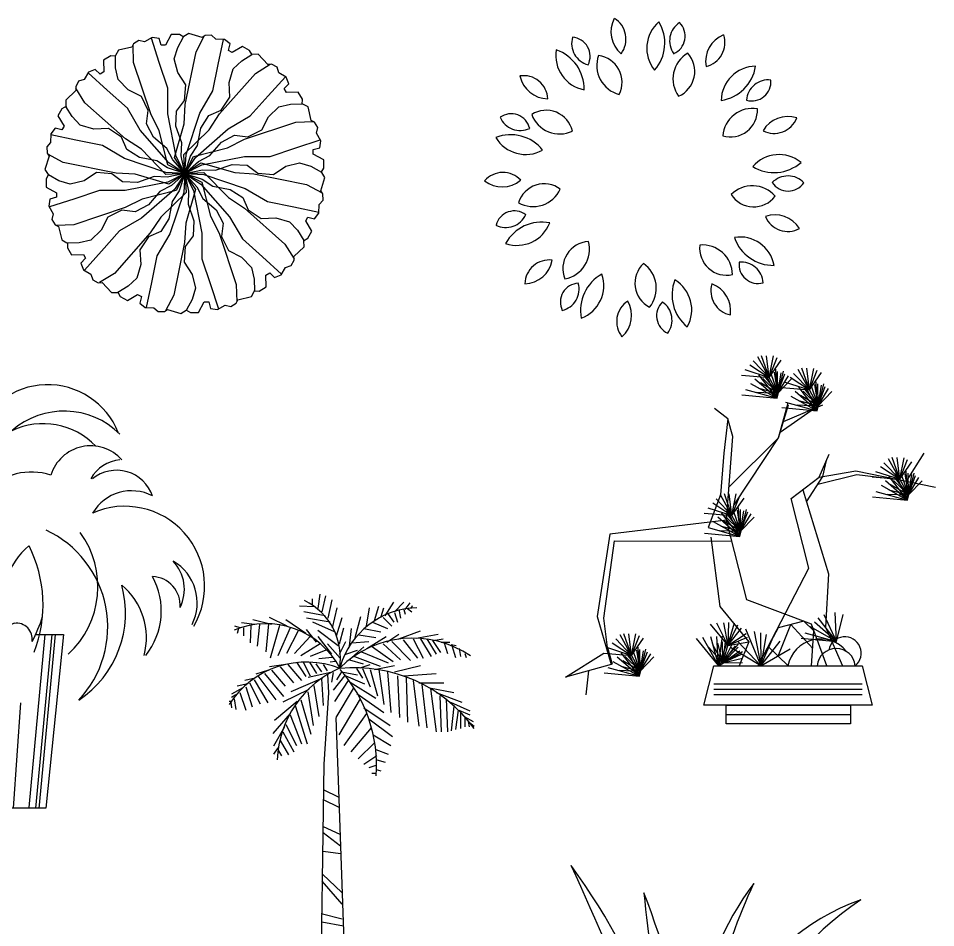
# Model space of a CAD drawing. Extents: x -42728 to 99010, y -18674 to 47645.
# Drawn here: x 44710 to 46756, y 7416 to 9443 of the extents above; entities that cross this region are included whole.
import ezdxf

# ---------------------------------------------------------------- set-up
doc = ezdxf.new("R2010")
doc.units = 0
doc.header["$LTSCALE"] = 100
doc.header["$MEASUREMENT"] = 0
doc.linetypes.add('DASHDOT', pattern=[1, 0.5, -0.25, 0, -0.25])
doc.layers.get('0').update_dxf_attribs({"linetype": 'CONTINUOUS'})
for name, color, linetype in [('A-FURN', 7, 'CONTINUOUS'), ('AXIS', 1, 'DASHDOT'), ('FUR', 3, 'CONTINUOUS'), ('PUB_TEXT', 7, 'CONTINUOUS'), ('WINDOW', 2, 'CONTINUOUS')]:
    doc.layers.add(name, color=color, linetype=linetype)
doc.styles.add('ATTR', font='romans.shx', dxfattribs={"width": 0.8, "height": 0.7})

# ---------------------------------------------------------------- blocks, each defined once
blk = doc.blocks.new('PC')
at = {"layer": 'A-FURN'}
for p, q in [((-86.5, -0.8), (-128.5, 375.2)), ((-79.2, 0), (-122.4, 387.4)), ((69.4, 1.4), (105.2, 387.4)), ((84.9, 0), (120.8, 387.4)), ((92.3, -0.7), (128.4, 387.4)), ((-96.9, -2), (-135.5, 344.1)), ((-56.9, 0), (-92.7, 322.5)), ((34.8, 0), (51.5, 234.5)), ((-45.7, 0), (-55, 146.3))]:
    blk.add_line(p, q, dxfattribs=at)
for points in [[(-124.9, 392.1), (-116.3, 392.1)], [(-107, 0), (-158.8, 387.4), (-157.5, 387.4)], [(-126.2, 387.4), (-116.1, 387.4)], [(84.6, 387.4), (146.2, 387.4), (107, 0), (-107, 0)]]:
    blk.add_lwpolyline(points, dxfattribs=at)
for centre, radius, start, end in [((111, 774.8), 169.6, 21.7836, 161.8442), ((-155.8, 764.3), 123.2, 30.973, 177.7149), ((147.6, 708.9), 176.6, 45.0763, 131.2901), ((100.9, 695), 162.3, 43.7176, 115.4681), ((-225.5, 756), 55, 11.9915, 166.1619), ((206.6, 715.3), 92.7, 41.3922, 162.9158), ((-153.9, 517.3), 252.5, 72.022, 120.6975), ((278.5, 695.5), 81.3, 94.4023, 151.3658), ((-198.6, 254.2), 488.3, 78.5598, 100.3882), ((74.4, 609.9), 139.7, 71.7887, 199.8874), ((264.6, 668.4), 85.1, 19.0807, 129.053), ((-119.1, 639.7), 94.7, 79.446, 151.5691), ((-255.5, 594.2), 116, 59.4698, 210.3935), ((-38, -60.3), 763.9, 89.3409, 102.7205), ((298.2, 606.6), 101.1, 62.3898, 149.4764), ((283.1, 495.2), 178, 329.7493, 113.8865), ((-255.3, 539.9), 100.3, 60.7061, 180.3126), ((57.8, 522.3), 121.5, 106.4019, 160.7575), ((233.6, 514.5), 244.1, 149.3904, 202.5749), ((-113.5, 441.9), 209.1, 117.4878, 210.1987), ((7, 404.1), 238, 316.7729, 64.9724), ((17.7, 494.2), 205.2, 312.6773, 36.0523), ((7.7, 505.7), 119.7, 127.3959, 220.2154), ((190.9, 446.4), 184.6, 131.1854, 187.9645), ((-190.9, 453.8), 291.6, 338.747, 26.798), ((336.5, 457.6), 108, 333.454, 59.6856), ((325, 488.3), 90.9, 333.3922, 43.4752), ((-159.7, 386.3), 142.2, 104.2756, 198.7996), ((-177.3, 481.4), 46.2, 112.2433, 281.6376), ((203.8, 440.1), 160.6, 321.6577, 28.3948), ((342.9, 452.9), 63.6, 355.2049, 88.1083), ((-129.7, 461.6), 46, 110.8147, 213.7115), ((-84.7, 491.2), 62.8, 167.7176, 270.9098), ((52.4, 434.9), 232.3, 303.4506, 15.5944), ((179.6, 380.4), 151.7, 344.758, 50.4537), ((-82.8, 398), 75.4, 133.2334, 231.9933), ((-15.5, 359.9), 114.1, 149.8954, 190.7695), ((5.2, 394.5), 121.5, 169.2995, 240.8514), ((62, 347.5), 69.6, 111.7182, 221.0065), ((41.3, 377), 35.5, 351.8932, 98.1533), ((-188.3, 515.6), 301.2, 331.5248, 342.8463), ((-1.8, 366.5), 65.7, 184.0055, 279.9455), ((738.2, 470.6), 812.8, 187.6786, 192.9474)]:
    blk.add_arc(centre, radius, start, end, dxfattribs=at)
blk = doc.blocks.new('PALM-EL1')
for p, q in [((-7.5, 199.68), (-7.5, 197.946)), ((-5.567, 196.707), (-4.987, 201.167)), ((-4.407, 195.716), (-3.247, 200.672)), ((-2.474, 193.733), (-1.315, 199.433)), ((-6.727, 197.202), (-11.366, 197.45)), ((-1.121, 190.759), (0.232, 196.955)), ((9.317, 191.255), (10.283, 196.955)), ((11.829, 192.99), (13.182, 197.45)), ((13.956, 194.229), (14.729, 196.955)), ((15.116, 194.477), (17.822, 198.689)), ((18.015, 195.716), (20.914, 198.689)), ((19.368, 196.459), (19.948, 193.733)), ((20.914, 196.459), (21.301, 194.972)), ((21.301, 196.459), (22.847, 198.441)), ((22.074, 196.707), (23.427, 195.716)), ((23.234, 196.707), (23.62, 197.698)), ((-15.232, 191.255), (-20.644, 193.981)), ((-3.441, 194.477), (-10.013, 195.716)), ((-1.894, 192.494), (-9.24, 193.733)), ((0.038, 188.281), (1.778, 193.981)), ((5.837, 187.786), (7.577, 194.229)), ((14.536, 193.981), (17.242, 191.255)), ((16.082, 194.972), (17.822, 192.494)), ((18.015, 195.468), (18.981, 192.494)), ((-29.729, 190.759), (-31.469, 191.255)), ((-30.309, 190.512), (-30.695, 189.025)), ((-25.283, 191.751), (-29.342, 192.246)), ((-28.763, 190.759), (-28.763, 188.281)), ((-26.443, 191.503), (-26.636, 186.051)), ((-20.064, 191.751), (-25.863, 193.238)), ((-23.737, 191.751), (-24.51, 185.06)), ((-21.031, 191.998), (-21.804, 183.325)), ((-17.551, 191.503), (-20.451, 181.343)), ((-14.265, 190.759), (-18.131, 182.086)), ((-9.433, 189.025), (-15.618, 193.238)), ((-0.541, 189.52), (-7.307, 192.494)), ((1.005, 185.803), (2.358, 190.759)), ((4.098, 185.06), (4.678, 190.512)), ((8.544, 190.512), (13.763, 189.52)), ((11.25, 192.494), (15.889, 190.512)), ((-11.753, 189.768), (-15.425, 182.83)), ((-8.08, 188.034), (-12.912, 182.83)), ((-6.147, 186.299), (-9.24, 190.264)), ((-5.76, 190.016), (0.618, 185.308)), ((-5.76, 188.034), (-1.508, 182.582)), ((6.997, 188.529), (12.216, 187.786)), ((9.51, 184.317), (15.502, 188.034)), ((15.695, 186.299), (19.368, 188.777)), ((19.368, 187.29), (26.133, 189.768)), ((24.78, 187.538), (31.546, 188.777)), ((-4.987, 185.803), (-10.979, 182.086)), ((-2.668, 185.803), (1.198, 181.343)), ((1.005, 182.582), (2.938, 186.547)), ((4.871, 186.051), (10.09, 186.547)), ((4.871, 181.591), (8.544, 184.812)), ((11.25, 184.812), (17.628, 180.352)), ((14.536, 185.803), (19.948, 180.847)), ((17.242, 186.547), (23.041, 180.599)), ((20.721, 187.042), (25.167, 181.343)), ((23.814, 187.29), (26.907, 181.343)), ((26.133, 187.29), (29.419, 181.838)), ((28.066, 187.29), (30.966, 182.582)), ((29.806, 186.795), (32.319, 183.078)), ((29.999, 186.795), (33.092, 187.29)), ((32.512, 186.299), (35.218, 186.299)), ((33.479, 186.051), (34.445, 182.83)), ((35.605, 185.556), (37.151, 185.308)), ((35.798, 185.308), (36.958, 181.591)), ((-3.247, 183.821), (-8.08, 181.838)), ((2.938, 182.582), (6.61, 183.821)), ((7.77, 183.325), (16.082, 179.856)), ((38.118, 184.317), (38.504, 181.838)), ((39.857, 182.83), (40.244, 181.591)), ((-15.618, 179.36), (-20.644, 178.617)), ((-15.038, 179.36), (-10.786, 174.404)), ((-12.332, 180.104), (-9.433, 175.643)), ((-10.206, 180.104), (-8.08, 175.891)), ((-8.273, 180.104), (-6.147, 176.635)), ((-6.34, 179.608), (-4.6, 177.13)), ((-1.315, 181.591), (-5.374, 181.095)), ((-4.021, 179.36), (-2.861, 177.378)), ((-0.348, 180.352), (-1.894, 180.104)), ((4.098, 180.847), (8.35, 179.608)), ((5.644, 181.838), (13.569, 178.865)), ((7.384, 178.369), (10.476, 179.36)), ((11.829, 177.874), (18.015, 179.113)), ((18.015, 177.13), (26.133, 179.113)), ((-21.031, 177.626), (-24.897, 176.387)), ((-22.191, 176.635), (-16.391, 169.448)), ((-20.064, 177.626), (-15.812, 172.67)), ((-17.358, 178.617), (-13.299, 173.661)), ((-1.701, 176.882), (-8.66, 175.396)), ((-2.668, 176.387), (-2.376, 170.594)), ((-0.928, 176.882), (-1.508, 173.909)), ((1.585, 177.13), (0.038, 174.652)), ((1.585, 177.13), (6.61, 176.139)), ((6.224, 178.121), (8.157, 175.148)), ((8.157, 178.121), (10.476, 172.422)), ((10.476, 177.874), (12.796, 169.696)), ((13.182, 177.874), (14.729, 166.97)), ((15.889, 177.13), (16.855, 164.492)), ((20.914, 175.891), (30.966, 176.635)), ((-27.409, 173.413), (-30.695, 172.67)), ((-25.09, 175.148), (-28.376, 174.404)), ((-26.829, 173.661), (-23.544, 167.218)), ((-25.476, 174.652), (-21.224, 167.466)), ((-24.317, 175.891), (-18.711, 168.457)), ((-4.214, 175.148), (-14.072, 170.935)), ((-4.6, 174.9), (-4.021, 166.722)), ((2.551, 175.891), (-0.928, 171.431)), ((3.711, 174.404), (-0.541, 167.961)), ((2.938, 175.891), (8.737, 173.413)), ((4.291, 173.909), (12.216, 168.953)), ((18.981, 175.891), (19.561, 163.005)), ((21.688, 175.396), (22.074, 161.518)), ((23.814, 174.404), (25.554, 160.279)), ((25.554, 173.661), (33.285, 173.661)), ((-28.956, 172.174), (-32.435, 170.192)), ((-29.922, 170.687), (-27.989, 165.235)), ((-27.989, 172.422), (-26.056, 166.227)), ((-8.466, 171.678), (-16.585, 167.713)), ((-8.853, 170.935), (-7.113, 160.527)), ((-6.92, 172.917), (-5.374, 163.253)), ((5.257, 171.926), (-0.155, 163.005)), ((26.52, 173.165), (28.066, 159.784)), ((28.839, 172.174), (36.378, 170.687)), ((29.226, 171.926), (30.966, 158.545)), ((30.966, 170.687), (38.891, 167.713)), ((-32.628, 167.961), (-33.208, 167.961)), ((-32.628, 167.713), (-32.435, 165.979)), ((-31.082, 169.944), (-32.435, 169.2)), ((-31.662, 168.705), (-31.082, 165.483)), ((-12.139, 167.961), (-19.098, 162.014)), ((-10.979, 168.457), (-7.887, 157.801)), ((7.384, 168.705), (0.812, 157.553)), ((6.417, 170.439), (14.729, 164.492)), ((32.126, 169.696), (32.512, 158.545)), ((34.058, 168.705), (34.445, 158.545)), ((35.412, 167.713), (41.404, 164.988)), ((-12.719, 166.722), (-9.046, 154.828)), ((8.544, 165.979), (16.662, 160.527)), ((36.378, 166.474), (35.605, 158.792)), ((37.731, 165.235), (36.958, 159.288)), ((37.924, 165.235), (41.404, 163.749)), ((-14.265, 164.244), (-19.678, 158.049)), ((-14.265, 163.749), (-10.786, 154.828)), ((9.317, 164.244), (2.358, 154.332)), ((10.09, 162.51), (17.435, 157.058)), ((38.504, 164.492), (38.504, 159.536)), ((39.664, 163.253), (42.37, 161.766)), ((39.857, 162.757), (39.857, 160.031)), ((-16.005, 160.031), (-19.484, 154.084)), ((-15.618, 160.775), (-12.332, 154.332)), ((10.863, 159.784), (4.484, 152.35)), ((40.824, 161.766), (41.21, 160.031)), ((41.21, 161.518), (42.757, 160.279)), ((-16.585, 158.545), (-13.106, 152.35)), ((11.443, 157.553), (16.855, 154.332)), ((-18.131, 153.589), (-19.484, 151.606)), ((-17.358, 155.819), (-14.845, 151.358)), ((11.829, 155.075), (6.804, 150.119)), ((-17.938, 152.597), (-16.972, 151.111)), ((12.603, 151.111), (8.544, 148.385)), ((12.216, 153.093), (16.082, 151.606)), ((12.216, 148.137), (10.09, 147.393)), ((12.603, 149.872), (15.116, 149.128)), ((12.409, 145.659), (11.056, 145.659)), ((12.409, 146.898), (13.763, 146.402)), ((-4.081, 140.645), (0.753, 138.261)), ((-4.081, 137.547), (0.753, 135.163)), ((-4.081, 129.205), (1.124, 126.821)), ((-4.081, 127.298), (1.31, 123.246)), ((-4.081, 121.578), (1.31, 120.863)), ((-4.267, 114.428), (1.682, 108.708)), ((-4.453, 112.283), (1.682, 105.133)), ((-4.639, 102.273), (1.868, 100.604)), ((-4.453, 99.651), (2.24, 98.459)), ((-4.453, 91.071), (2.426, 89.641)), ((-4.825, 83.921), (2.612, 81.061)), ((-4.639, 81.299), (2.797, 78.916)), ((-4.639, 78.916), (2.797, 76.771))]:
    blk.add_line(p, q)
for points in [[(-2.363, 170.553), (-3.88, 148.505), (-4.988, 69.634), (-3.325, 24.869), (0, 0)], [(-0.116, 162.848), (0.554, 143.532), (2.217, 96.635), (3.88, 44.054), (7.76, 12.079), (11.64, 0)]]:
    blk.add_lwpolyline(points)
for centre, radius, start, end in [((-18.427, 181.448), 19.715, 350.285, 64.11229), ((25.595, 171.567), 25.395, 91.40319, 163.882), ((-21.738, 166.094), 25.899, 27.67115, 112.5305), ((23.687, 155.341), 32.188, 56.19272, 134.3213), ((-9.259, 151.732), 28.386, 68.38311, 147.5322), ((14.394, 148.393), 32.752, 113.7592, 177.4133), ((5.828, 132.718), 45.639, 35.98777, 95.82273), ((-32.8, 147.923), 45.309, 356.1943, 41.37848)]:
    blk.add_arc(centre, radius, start, end)
at = {"style": 'ATTR', "width": 0.8, "flags": 9}
blk.add_attdef('ESTCODE', (0, 0), '', height=0.7, dxfattribs=at)
blk = doc.blocks.new('立面植株')
at = {"color": 9}
for p, q in [((0, 0), (-48.3, 333.8)), ((324.3, 333.8), (-48.3, 333.8)), ((168.6, 0), (216.9, 333.8)), ((184.1, 0), (232.4, 333.8)), ((260.4, 0), (308.7, 333.8)), ((276, 0), (324.3, 333.8)), ((324.3, 317.5), (-48.3, 317.5)), ((-48.3, 0), (276, 0))]:
    blk.add_line(p, q, dxfattribs=at)
at = {"xscale": 7.199999999999999, "yscale": 7.199999999999999, "zscale": 7.199999999999999}
blk.add_blockref('PALM-EL1', (89.9, 230.8), dxfattribs=at)
blk = doc.blocks.new('A$C52BA0C08')
at = {"layer": 'WINDOW'}
blk.add_blockref('立面植株', (149.2, 0), dxfattribs=at)
blk = doc.blocks.new('A$C47E97193')
at = {"layer": 'AXIS'}
for points in [[(518.7, 240), (285.9, 240)], [(347.9, 0), (456.7, 0)]]:
    blk.add_lwpolyline(points, dxfattribs=at)
for centre, radius, start, end in [((518, 256.1), 2.91, 342.3613, 104.422), ((-308.6, -11.1), 642.1, 3.1604, 22.6658), ((402.3, 999), 770.6, 261.3672, 278.6328), ((304.4, 239.7), 2.43, 75.578, 197.6387), ((1113.2, -11.1), 642.1, 157.3342, 176.8396), ((413.8, 710.5), 547.6, 258.6785, 278.7429), ((409.7, 541.2), 392.3, 255.2288, 282.3759), ((416, 508.2), 388.6, 255.2735, 280.3746), ((413.1, 469.4), 365.8, 255.3959, 280.9725), ((406.4, 343.4), 275.1, 253.2053, 284.9202), ((404.2, 281.9), 228.6, 250.7516, 288.2228), ((368.8, 30.3), 36.8, 177.5627, 235.4082), ((435.8, 30.3), 36.8, 304.5918, 2.4373)]:
    blk.add_arc(centre, radius, start, end, dxfattribs=at)
at = {"layer": 'FUR'}
for centre, radius, start, end in [((-4713.3, -1186.8), 5295.7, 15.9978, 24.9333), ((-1162.3, 138.5), 1545.4, 3.8425, 35.9474), ((1010, 619.8), 642.9, 143.0882, 202.6778), ((1713.6, 443.3), 1341.4, 155.2, 176.634), ((-1866.1, 171.3), 2268, 1.7859, 21.0117), ((4577.1, 1415.4), 4347.5, 185.6875, 193.4579), ((906.1, 490.8), 508.3, 109.7019, 195.8039), ((1136.8, 371.9), 720, 123.9452, 190.3954), ((-425, 77.3), 847.2, 13.2682, 59.8923), ((-92.1, 394.2), 426.2, 3.1647, 77.5238), ((4579.6, -689.6), 4254.2, 159.5321, 167.3505), ((-449.9, 874.5), 1046.6, 329.6398, 355.8106), ((1002.8, 136.2), 583.8, 113.9929, 169.5597), ((9159.1, -6900.2), 11303, 137.95456, 140.47703), ((106.7, 406.4), 227.1, 2.8483, 117.1474), ((51.2, 348.2), 264.7, 14.8576, 100.4748), ((96.5, 142.3), 345.3, 44.109, 102.041), ((-141.5, -206.2), 706, 42.7137, 76.4017), ((635.4, 275.6), 195.8, 62.5949, 174.9445), ((140, 199.6), 248.3, 17.1178, 113.6485), ((755.8, 113.5), 337.3, 95.1386, 157.6024), ((640.6, 248.1), 183.4, 68.2687, 181.8966), ((37.4, 97.5), 329.6, 26.0073, 89.482), ((729.6, 158.2), 261.1, 94.6544, 161.2804)]:
    blk.add_arc(centre, radius, start, end, dxfattribs=at)
blk = doc.blocks.new('PJ02')
at = {"color": 4}
for p, q in [((-28.6, 515.1), (-45.6, 545.7)), ((-28.6, 515.1), (-40, 547.4)), ((-28.6, 515.1), (-32.6, 547.4)), ((-28.6, 515.1), (-22.3, 547.1)), ((-57.2, 534), (-28.6, 515.1)), ((-52.3, 539.7), (-28.6, 515.1)), ((-28.6, 515.1), (-17, 544.5)), ((-28.6, 515.1), (-10.6, 540.9)), ((-69.9, 518.7), (-28.6, 515.1)), ((-64.6, 526.7), (-28.6, 515.1)), ((7.6, 521.1), (31.3, 496.5)), ((31.3, 496.5), (14.3, 527.1)), ((31.3, 496.5), (19.9, 528.8)), ((31.3, 496.5), (27.3, 528.8)), ((31.3, 496.5), (37.6, 528.5)), ((31.3, 496.5), (42.9, 525.9)), ((31.3, 496.5), (49.2, 522.2)), ((-4.7, 508.1), (31.3, 496.5)), ((2.6, 515.4), (31.3, 496.5)), ((-10, 500), (31.3, 496.5)), ((165.6, 363.8), (154.3, 396)), ((165.6, 363.8), (161.6, 396.1)), ((165.6, 363.8), (171.9, 395.8)), ((137, 382.7), (165.6, 363.8)), ((142, 388.3), (165.6, 363.8)), ((165.6, 363.8), (148.6, 394.3)), ((165.6, 363.8), (177.2, 393.1)), ((165.6, 363.8), (183.6, 389.5)), ((129.7, 375.3), (165.6, 363.8)), ((124.4, 367.3), (165.6, 363.8)), ((-84, 309.9), (-77.7, 341.9)), ((-84, 309.9), (-72.3, 339.2)), ((-84, 309.9), (-66, 335.6)), ((-107.1, 150.1), (-90, 116.5)), ((-96.7, 150.1), (-90, 116.5)), ((-89.2, 150.6), (-90, 116.5)), ((-90, 116.5), (-80.2, 150.1)), ((-116.5, 148.2), (-90, 116.5)), ((-90, 116.5), (-75.1, 147.3)), ((-90, 116.5), (-69.9, 142.1)), ((-256.9, 126.4), (-233.3, 101.8)), ((-233.3, 101.8), (-244.6, 134.1)), ((-233.3, 101.8), (-237.3, 134.1)), ((-233.3, 101.8), (-227, 133.8)), ((-233.3, 101.8), (-221.7, 131.2)), ((-233.3, 101.8), (-215.3, 127.6)), ((-90, 116.5), (-62.8, 134.6)), ((-90, 116.5), (-60.9, 128.9)), ((-269.2, 113.4), (-233.3, 101.8)), ((-261.9, 120.7), (-233.3, 101.8)), ((-90, 116.5), (-59, 121.9)), ((-274.5, 105.4), (-233.3, 101.8))]:
    blk.add_line(p, q, dxfattribs=at)
at = {"color": 40}
for p, q in [((-17, 484.1), (-44.2, 519.1)), ((-17, 484.1), (-35.2, 523.5)), ((-17, 484.1), (-18.9, 527.2)), ((-17, 484.1), (-7.3, 524.2)), ((-56.5, 506.1), (-17, 484.1)), ((-17, 484.1), (-49.9, 512.7)), ((42.9, 465.4), (24.6, 504.8)), ((42.9, 465.4), (41, 508.5)), ((42.9, 465.4), (52.6, 505.6)), ((-64.1, 497), (-17, 484.1)), ((42.9, 465.4), (10, 494.1)), ((42.9, 465.4), (15.7, 500.5)), ((-69.5, 489), (-17, 484.1)), ((-4.3, 478.4), (42.9, 465.4)), ((3.4, 487.4), (42.9, 465.4)), ((-9.6, 470.4), (42.9, 465.4)), ((177.2, 332.7), (159, 372.1)), ((177.2, 332.7), (175.3, 375.8)), ((177.2, 332.7), (187, 372.8)), ((137.7, 354.7), (177.2, 332.7)), ((177.2, 332.7), (144.4, 361.4)), ((177.2, 332.7), (150, 367.7)), ((130.1, 345.7), (177.2, 332.7)), ((124.8, 337.7), (177.2, 332.7)), ((-72.4, 278.8), (-99.6, 313.8)), ((-72.4, 278.8), (-90.6, 318.2)), ((-72.4, 278.8), (-74.3, 321.9)), ((-72.4, 278.8), (-62.6, 319)), ((-111.9, 300.8), (-72.4, 278.8)), ((-72.4, 278.8), (-105.2, 307.5)), ((-119.5, 291.8), (-72.4, 278.8)), ((-124.8, 283.8), (-72.4, 278.8)), ((71.6, 122.6), (69.6, 165.7)), ((71.6, 122.6), (38.7, 151.3)), ((71.6, 122.6), (44.4, 157.6)), ((71.6, 122.6), (53.3, 162)), ((71.6, 122.6), (81.3, 162.8)), ((32.1, 144.6), (71.6, 122.6)), ((-137.3, 127.1), (-103.8, 86.3)), ((-127.8, 128.9), (-103.8, 86.3)), ((-116, 129.9), (-103.8, 86.3)), ((-103.8, 86.3), (-106.6, 129.9)), ((-103.8, 86.3), (-98.1, 130.4)), ((-103.8, 86.3), (-88.7, 127.1)), ((19.1, 127.6), (71.6, 122.6)), ((24.4, 135.6), (71.6, 122.6)), ((-221.7, 70.8), (-239.9, 110.2)), ((-221.7, 70.8), (-223.6, 113.9)), ((-221.7, 70.8), (-212, 110.9)), ((-103.8, 86.3), (-74.6, 118.1)), ((-221.7, 70.8), (-254.5, 99.4)), ((-221.7, 70.8), (-248.9, 105.8)), ((-103.8, 86.3), (-68.5, 107.8)), ((-268.8, 83.7), (-221.7, 70.8)), ((-261.2, 92.8), (-221.7, 70.8)), ((-274.1, 75.7), (-221.7, 70.8))]:
    blk.add_line(p, q, dxfattribs=at)
at = {"color": 21}
for p, q in [((-15.7, 491.8), (-31.1, 519.7)), ((-15.7, 491.8), (-26.1, 522)), ((-15.7, 491.8), (-20.5, 523)), ((-15.7, 491.8), (-16.1, 524.1)), ((-15.7, 491.8), (-10.8, 522.1)), ((-15.7, 491.8), (-5.2, 520.4)), ((-15.7, 491.8), (-41.7, 507)), ((-15.7, 491.8), (-38.1, 513.3)), ((-15.7, 491.8), (-34.8, 516)), ((-15.7, 491.8), (-0.1, 517.4)), ((-15.7, 491.8), (4.5, 512.8)), ((44.2, 473.1), (43.7, 505.4)), ((-47, 493), (-15.7, 491.8)), ((-44.7, 499.3), (-15.7, 491.8)), ((44.2, 473.1), (21.8, 494.7)), ((44.2, 473.1), (25.1, 497.4)), ((44.2, 473.1), (28.8, 501)), ((44.2, 473.1), (33.8, 503.4)), ((44.2, 473.1), (39.4, 504.4)), ((44.2, 473.1), (49.1, 503.4)), ((44.2, 473.1), (54.7, 501.8)), ((44.2, 473.1), (59.7, 498.8)), ((44.2, 473.1), (64.4, 494.2)), ((15.2, 480.7), (44.2, 473.1)), ((44.2, 473.1), (18.1, 488.4)), ((-90.1, 453.5), (-109.8, 469.1)), ((-14.8, 425.3), (-0.4, 477.4)), ((-14.8, 425.3), (0.3, 474.2)), ((-12.2, 433.6), (45, 474)), ((-7.2, 449.7), (51.2, 474.2)), ((12.9, 474.4), (44.2, 473.1)), ((-90.1, 453.5), (-96.2, 402.5)), ((-82.6, 427.1), (-90.1, 453.5)), ((-92, 302.9), (-82.6, 427.1)), ((-88.3, 352.3), (-14.8, 425.3)), ((-80.8, 325.9), (-14.8, 425.3)), ((-96.2, 402.5), (-101, 340.5)), ((45.6, 366.9), (60.6, 400.8)), ((175.5, 360.8), (202, 402.7)), ((51.3, 367.9), (56.5, 391.5)), ((43.8, 356.3), (101.9, 371)), ((45.6, 366.9), (100.2, 376.3)), ((100.2, 376.3), (218.9, 351.8)), ((101.9, 371), (163, 363.4)), ((178.5, 340.4), (168.1, 370.6)), ((178.5, 340.4), (173.7, 371.7)), ((178.5, 340.4), (178.1, 372.7)), ((178.5, 340.4), (183.4, 370.7)), ((178.5, 340.4), (189.1, 369.1)), ((4.1, 334.9), (45.6, 366.9)), ((26.9, 330), (51.3, 367.9)), ((178.5, 340.4), (152.5, 355.6)), ((178.5, 340.4), (156.1, 361.9)), ((178.5, 340.4), (159.4, 364.6)), ((178.5, 340.4), (163.1, 368.3)), ((178.5, 340.4), (194.1, 366.1)), ((178.5, 340.4), (198.7, 361.4)), ((-84, 309.9), (-95.3, 342.2)), ((-84, 309.9), (-88, 342.2)), ((21.3, 348.1), (59.8, 223.3)), ((147.2, 341.6), (178.5, 340.4)), ((149.5, 347.9), (178.5, 340.4)), ((-101, 340.5), (-119.5, 291.8)), ((-112.6, 328.8), (-84, 309.9)), ((-107.6, 334.4), (-84, 309.9)), ((-84, 309.9), (-101, 340.5)), ((30.5, 231.3), (4.1, 334.9)), ((-119.9, 321.4), (-84, 309.9)), ((-71.1, 286.5), (-86.5, 314.4)), ((-71.1, 286.5), (-81.5, 316.8)), ((-71.1, 286.5), (-75.8, 317.8)), ((-71.1, 286.5), (-71.5, 318.8)), ((-71.1, 286.5), (-66.2, 316.8)), ((-71.1, 286.5), (-60.5, 315.2)), ((-92, 302.9), (-265.4, 282.2)), ((-125.2, 313.4), (-84, 309.9)), ((-71.1, 286.5), (-97.1, 301.7)), ((-71.1, 286.5), (-93.5, 308.1)), ((-61.9, 184.3), (-92, 302.9)), ((-71.1, 286.5), (-90.1, 310.7)), ((-71.1, 286.5), (-55.5, 312.2)), ((-71.1, 286.5), (-50.8, 307.5)), ((-102.4, 287.7), (-71.1, 286.5)), ((-100.1, 294.1), (-71.1, 286.5)), ((-265.4, 282.2), (-284.3, 159.8)), ((-115.2, 277.7), (-102, 174.6)), ((-274.5, 157.3), (-258.9, 272)), ((-258.9, 272), (-84.1, 271.9)), ((-44.9, 86.3), (30.5, 231.3)), ((59.8, 223.3), (55.1, 143.9)), ((34.2, 148.5), (-61.9, 184.3)), ((-102, 174.6), (-59, 121.9)), ((-284.3, 159.8), (-263.5, 88.2)), ((-269.2, 113.4), (-274.5, 157.3)), ((55.1, 143.9), (80.5, 86.3)), ((-233.3, 101.8), (-250.3, 132.4)), ((-269.2, 113.4), (-262.3, 88.6)), ((-220.4, 78.5), (-225.2, 109.7)), ((-220.4, 78.5), (-220.8, 110.8)), ((-118.7, 113.9), (-97.5, 90.9)), ((-112.5, 116.8), (-97.5, 90.9)), ((-97.5, 90.9), (-105, 120.1)), ((-97.5, 90.9), (-97.9, 122)), ((-97.5, 90.9), (-88.5, 121.5)), ((-97.5, 90.9), (-93.7, 121.5)), ((-97.5, 90.9), (-83.3, 119.6)), ((-97.5, 90.9), (-78.6, 116.3)), ((-97.5, 90.9), (-74.8, 113.9)), ((-331.4, 69.4), (-274.5, 105.4)), ((-220.4, 78.5), (-242.8, 100)), ((-220.4, 78.5), (-239.5, 102.7)), ((-220.4, 78.5), (-235.8, 106.4)), ((-220.4, 78.5), (-230.8, 108.7)), ((-220.4, 78.5), (-215.5, 108.8)), ((-220.4, 78.5), (-209.8, 107.1)), ((-220.4, 78.5), (-204.8, 104.1)), ((-220.4, 78.5), (-200.2, 99.5)), ((-97.5, 90.9), (-72.5, 108.8)), ((-97.5, 90.9), (-69.7, 103.6)), ((-97.5, 90.9), (-68.2, 97.9)), ((-263.5, 88.2), (-331.4, 69.4)), ((-249.4, 86), (-220.4, 78.5)), ((-220.4, 78.5), (-246.4, 93.7)), ((-97.5, 90.9), (-68.2, 91.4)), ((-297.4, 78.8), (-301.2, 43)), ((-251.7, 79.7), (-220.4, 78.5))]:
    blk.add_line(p, q, dxfattribs=at)
at = {"color": 5}
for p, q in [((22.9, 152.7), (-15.4, 143)), ((-15.3, 100.6), (3.7, 147.9)), ((3.7, 147.9), (36.1, 112.3)), ((56.9, 86.3), (34.2, 148.5)), ((34.2, 86.3), (38, 138.2))]:
    blk.add_line(p, q, dxfattribs=at)
for p, q in [((38, 138.2), (22.9, 152.7)), ((-15.4, 143), (-30.1, 114.9)), ((-59, 121.9), (-73.1, 86.3)), ((-30.1, 114.9), (-0.6, 86.3)), ((-110.9, 59.5), (109.6, 59.5)), ((-110.9, 51.5), (109.6, 51.5)), ((-110.9, 43.5), (109.6, 43.5)), ((-92.5, 13.9), (92.5, 13.9))]:
    blk.add_line(p, q)
at = {"color": 6}
for p, q in [((-63.8, 141.2), (-41.1, 86.3)), ((-51, 137.4), (-41.1, 86.3)), ((-41.6, 135.5), (-41.1, 86.3)), ((-33.1, 132.7), (-41.1, 86.3)), ((-41.1, 86.3), (-22.8, 129)), ((-41.1, 86.3), (-12.4, 122.8)), ((-41.1, 86.3), (-86.4, 113.4)), ((-41.1, 86.3), (-75.4, 122.7)), ((-41.1, 86.3), (2.7, 111.5))]:
    blk.add_line(p, q, dxfattribs=at)
at = {"color": 1}
for points in [[(-110.9, 86.3), (109.6, 86.3), (124.6, 27.8), (-125.9, 27.8)], [(-92.5, 27.8), (92.5, 27.8), (92.5, 0), (-92.5, 0)]]:
    blk.add_lwpolyline(points, close=True, dxfattribs=at)
at = {"color": 5}
for centre, radius, start, end in [((47.8, 76.8), 49.4, 38.841, 168.8238), ((83.8, 105.1), 24.4, 309.8848, 168.9414), ((71, 83.5), 28.6, 5.8199, 174.1801)]:
    blk.add_arc(centre, radius, start, end, dxfattribs=at)
blk = doc.blocks.new('A$C11B47055')
at = {"layer": 'WINDOW', "xscale": 1.5, "yscale": 1.5, "zscale": 1.5}
blk.add_blockref('PJ02', (497.1, 0), dxfattribs=at)
blk = doc.blocks.new('A$C6E7E5698')
for p, q in [((478.2, 1230.3), (444.5, 1211.8)), ((509.7, 1119.3), (474.6, 1228.3)), ((509.4, 1225.9), (478.2, 1230.3)), ((562.8, 1243.5), (537.7, 1196.7)), ((599.6, 1243.6), (562.8, 1243.5)), ((592, 1186.4), (617.5, 1232.9)), ((619.3, 1231.8), (599.6, 1243.6)), ((641.8, 1248.1), (619, 1234.4)), ((700.9, 1230.2), (641.8, 1248.1)), ((673.7, 1167.3), (710.2, 1235.9)), ((715.2, 1239), (700.9, 1230.2)), ((743, 1240.3), (715.2, 1239)), ((762.4, 1222.8), (743, 1240.3)), ((387.5, 1187.4), (327.4, 1173.4)), ((395.4, 1202.2), (387.5, 1187.4)), ((395.4, 1119.3), (392.7, 1197)), ((419, 1217.2), (395.4, 1202.2)), ((444.5, 1211.8), (419, 1217.2)), ((517.7, 1196.7), (509.4, 1225.9)), ((537.7, 1196.7), (517.7, 1196.7)), ((800.9, 1222), (762.4, 1222.8)), ((772.7, 1110.1), (796.7, 1222.1)), ((825.7, 1202.6), (800.9, 1222)), ((818.3, 1173.2), (825.7, 1202.6)), ((880.7, 1191.1), (835.6, 1163.2)), ((912.6, 1172.8), (880.7, 1191.1)), ((293.1, 1148.3), (261.3, 1129.8)), ((316.1, 1148), (293.1, 1148.3)), ((315.1, 1095), (313.9, 1148)), ((327.4, 1173.4), (314.5, 1150.1)), ((576.7, 1136.1), (592, 1186.4)), ((625.4, 931.2), (673.7, 1167.3)), ((835.6, 1163.2), (818.3, 1173.2)), ((877.5, 1127.1), (922.8, 1154.6)), ((923.8, 1152.7), (912.6, 1172.8)), ((951.5, 1155.6), (924.8, 1155.1)), ((993.6, 1110.5), (951.5, 1155.6)), ((261.3, 1129.8), (262.9, 1076.9)), ((471.6, 890.7), (395.4, 1119.3)), ((547.8, 1005), (509.7, 1119.3)), ((592, 1073.9), (576.7, 1136.1)), ((748.6, 992.1), (772.7, 1110.1)), ((839.1, 1091.2), (877.5, 1127.1)), ((938.7, 1069.7), (1004.6, 1110.9)), ((1010.5, 1111.1), (993.6, 1110.5)), ((1035.2, 1098.2), (1010.5, 1111.1)), ((194.6, 1076.2), (174.6, 1043.2)), ((277.4, 995.8), (192.5, 1072.6)), ((223.8, 1087.9), (194.6, 1076.2)), ((245.6, 1066.8), (223.8, 1087.9)), ((262.9, 1076.9), (245.6, 1066.8)), ((327, 1043.8), (315.1, 1095)), ((627.9, 1018.9), (592, 1073.9)), ((778.8, 889.4), (938.7, 1069.7)), ((821.3, 1029.7), (839.1, 1091.2)), ((1043.2, 1073.4), (1035.2, 1098.2)), ((1076.2, 1053.5), (1043.2, 1073.4)), ((149.9, 1035.2), (137, 1010.5)), ((174.6, 1043.2), (149.9, 1035.2)), ((371.4, 997.7), (327, 1043.8)), ((824.8, 964.1), (821.3, 1029.7)), ((995.8, 970.7), (1072.6, 1055.6)), ((1066.8, 1002.5), (1087.9, 1024.2)), ((1087.9, 1024.2), (1076.2, 1053.5)), ((137.5, 993.6), (92.5, 951.5)), ((137, 1010.5), (137.5, 993.6)), ((178.4, 938.7), (137.2, 1004.6)), ((367.6, 915.9), (277.4, 995.8)), ((429.9, 968), (371.4, 997.7)), ((547.8, 890.7), (547.8, 1005)), ((622.8, 949.6), (627.9, 1018.9)), ((691.4, 893.1), (748.6, 992.1)), ((1076.9, 985.2), (1066.8, 1002.5)), ((1129.8, 986.8), (1076.9, 985.2)), ((1148.3, 955), (1129.8, 986.8)), ((92.5, 951.5), (93, 924.8)), ((460.2, 905.3), (429.9, 968)), ((586.9, 901.7), (622.8, 949.6)), ((785.7, 906.6), (824.8, 964.1)), ((915.9, 880.5), (995.8, 970.7)), ((1148, 932), (1148.3, 955)), ((75.3, 912.6), (57, 880.7)), ((95.4, 923.8), (75.3, 912.6)), ((121, 877.5), (93.5, 922.8)), ((358.7, 778.8), (178.4, 938.7)), ((424.7, 816.9), (367.6, 915.9)), ((453, 846), (460.2, 905.3)), ((584.4, 834.8), (586.9, 901.7)), ((620.3, 846.2), (625.4, 931.2)), ((730.7, 883.1), (785.7, 906.6)), ((997.7, 876.7), (1043.8, 921.1)), ((1043.8, 921.1), (1095, 932.9)), ((1095, 932.9), (1148, 934.1)), ((1173.4, 920.7), (1150.1, 933.6)), ((1187.4, 860.6), (1173.4, 920.7)), ((57, 880.7), (84.9, 835.6)), ((156.9, 839.1), (121, 877.5)), ((509.7, 814.5), (471.6, 890.7)), ((585.9, 700.2), (547.8, 890.7)), ((629.1, 709.1), (691.4, 893.1)), ((695, 826.4), (730.7, 883.1)), ((731.9, 818.3), (778.8, 889.4)), ((816.9, 823.4), (915.9, 880.5)), ((968, 818.2), (997.7, 876.7)), ((1202.2, 852.6), (1187.4, 860.6)), ((45.5, 825.7), (26.1, 800.9)), ((74.9, 818.3), (45.5, 825.7)), ((84.9, 835.6), (74.9, 818.3)), ((218.4, 821.3), (156.9, 839.1)), ((284, 824.8), (218.4, 821.3)), ((341.5, 785.7), (284, 824.8)), ((484.3, 786.7), (453, 846)), ((577.1, 695.1), (620.3, 846.2)), ((610, 760.6), (584.4, 834.8)), ((671, 695.1), (816.9, 823.4)), ((680.1, 749.3), (695, 826.4)), ((890.7, 776.4), (1119.3, 852.6)), ((1119.3, 852.6), (1197, 855.4)), ((1217.2, 829.1), (1202.2, 852.6)), ((1211.8, 803.6), (1217.2, 829.1)), ((26.1, 800.9), (25.2, 762.4)), ((137.9, 772.7), (26, 796.7)), ((365, 730.7), (341.5, 785.7)), ((429.8, 731.9), (358.7, 778.8)), ((552.9, 671), (424.7, 816.9)), ((543.6, 735.3), (484.3, 786.7)), ((547.8, 662.1), (509.7, 814.5)), ((618.9, 709.1), (731.9, 818.3)), ((786.7, 763.8), (846, 795.1)), ((846, 795.1), (905.3, 787.9)), ((905.3, 787.9), (968, 818.2)), ((1230.3, 769.9), (1211.8, 803.6)), ((25.2, 762.4), (7.8, 743)), ((7.8, 743), (9, 715.2)), ((256, 748.6), (137.9, 772.7)), ((355, 691.4), (256, 748.6)), ((607.4, 703.2), (610, 760.6)), ((649.2, 700.9), (680.1, 749.3)), ((662.1, 700.2), (814.5, 738.3)), ((735.3, 704.5), (786.7, 763.8)), ((814.5, 738.3), (890.7, 776.4)), ((1005, 700.2), (1119.3, 738.3)), ((1119.3, 738.3), (1228.3, 773.5)), ((1196.7, 730.4), (1225.9, 738.7)), ((1225.9, 738.7), (1230.3, 769.9)), ((17.9, 700.9), (0, 641.8)), ((9, 715.2), (17.9, 700.9)), ((80.8, 673.7), (12.1, 710.2)), ((421.7, 695), (365, 730.7)), ((539, 618.9), (429.8, 731.9)), ((570.1, 684.3), (543.6, 735.3)), ((624, 624), (585.9, 700.2)), ((624, 624), (607.4, 703.2)), ((624, 624), (618.9, 709.1)), ((624, 624), (629.1, 709.1)), ((624, 624), (649.2, 700.9)), ((624, 624), (662.1, 700.2)), ((684.3, 678), (735.3, 704.5)), ((700.2, 662.1), (890.7, 700.2)), ((890.7, 700.2), (1005, 700.2)), ((1196.7, 710.4), (1196.7, 730.4)), ((1243.5, 685.3), (1196.7, 710.4)), ((316.9, 625.4), (80.8, 673.7)), ((539, 629.1), (355, 691.4)), ((498.7, 680.1), (421.7, 695)), ((547.2, 649.2), (498.7, 680.1)), ((624, 624), (547.8, 662.1)), ((624, 624), (552.9, 671)), ((624, 624), (570.1, 684.3)), ((624, 624), (577.1, 695.1)), ((624, 624), (671, 695.1)), ((624, 624), (684.3, 678)), ((624, 624), (695.1, 671)), ((624, 624), (700.2, 662.1)), ((695.1, 671), (846.2, 627.8)), ((760.6, 638.1), (834.8, 663.7)), ((834.8, 663.7), (901.7, 661.2)), ((901.7, 661.2), (949.6, 625.3)), ((1018.9, 620.2), (1073.9, 656.1)), ((1073.9, 656.1), (1136.1, 671.4)), ((1136.1, 671.4), (1186.4, 656.1)), ((1186.4, 656.1), (1232.9, 630.6)), ((1243.6, 648.5), (1243.5, 685.3)), ((0, 641.8), (13.7, 619)), ((16.3, 619.3), (4.5, 599.6)), ((61.7, 592), (15.2, 617.5)), ((229.1, 627.9), (174.1, 592)), ((298.5, 622.8), (229.1, 627.9)), ((346.3, 586.9), (298.5, 622.8)), ((401.9, 620.3), (316.9, 625.4)), ((552.9, 577.1), (401.9, 620.3)), ((624, 624), (539, 629.1)), ((624, 624), (539, 618.9)), ((624, 624), (544.9, 607.4)), ((624, 624), (547.2, 649.2)), ((624, 624), (547.8, 585.9)), ((624, 624), (552.9, 577.1)), ((624, 624), (563.8, 570.1)), ((624, 624), (577.1, 552.9)), ((624, 624), (585.9, 547.8)), ((624, 624), (598.8, 547.2)), ((624, 624), (618.9, 539)), ((624, 624), (703.2, 640.7)), ((624, 624), (709.1, 629.1)), ((624, 624), (700.2, 585.9)), ((624, 624), (662.1, 547.8)), ((624, 624), (640.7, 544.9)), ((624, 624), (709.1, 618.9)), ((624, 624), (700.9, 598.8)), ((624, 624), (671, 552.9)), ((624, 624), (695.1, 577.1)), ((624, 624), (678, 563.8)), ((624, 624), (629.1, 539)), ((703.2, 640.7), (760.6, 638.1)), ((709.1, 629.1), (818.3, 516.2)), ((709.1, 618.9), (893.1, 556.7)), ((846.2, 627.8), (931.2, 622.7)), ((931.2, 622.7), (1167.3, 574.4)), ((949.6, 625.3), (1018.9, 620.2)), ((1231.8, 628.8), (1243.6, 648.5)), ((1248.1, 606.3), (1234.4, 629.1)), ((4.5, 599.6), (4.6, 562.8)), ((111.9, 576.7), (61.7, 592)), ((174.1, 592), (111.9, 576.7)), ((413.3, 584.4), (346.3, 586.9)), ((547.8, 585.9), (357.3, 547.8)), ((487.5, 610), (413.3, 584.4)), ((544.9, 607.4), (487.5, 610)), ((695.1, 577.1), (823.4, 431.2)), ((700.2, 585.9), (738.3, 433.5)), ((700.9, 598.8), (749.3, 568)), ((1167.3, 574.4), (1235.9, 537.9)), ((1230.2, 547.2), (1248.1, 606.3)), ((4.6, 562.8), (51.3, 537.7)), ((51.3, 537.7), (51.3, 517.7)), ((243, 547.8), (128.7, 509.7)), ((357.3, 547.8), (243, 547.8)), ((577.1, 552.9), (431.2, 424.7)), ((585.9, 547.8), (433.5, 509.7)), ((512.8, 543.6), (461.4, 484.3)), ((563.8, 570.1), (512.8, 543.6)), ((629.1, 539), (516.2, 429.8)), ((618.9, 539), (556.7, 355)), ((598.8, 547.2), (568, 498.7)), ((671, 552.9), (627.8, 401.9)), ((640.7, 544.9), (638.1, 487.5)), ((662.1, 547.8), (700.2, 357.3)), ((678, 563.8), (704.5, 512.8)), ((749.3, 568), (826.4, 553)), ((826.4, 553), (883.1, 517.4)), ((893.1, 556.7), (992.1, 499.5)), ((1239, 532.9), (1230.2, 547.2)), ((1240.3, 505.1), (1239, 532.9)), ((22.2, 509.4), (17.8, 478.2)), ((128.7, 509.7), (19.8, 474.6)), ((51.3, 517.7), (22.2, 509.4)), ((433.5, 509.7), (357.3, 471.6)), ((568, 498.7), (553, 421.7)), ((704.5, 512.8), (763.8, 461.4)), ((818.3, 516.2), (889.4, 469.3)), ((883.1, 517.4), (906.6, 462.4)), ((992.1, 499.5), (1110.1, 475.4)), ((1222.8, 485.7), (1240.3, 505.1)), ((17.8, 478.2), (36.3, 444.5)), ((357.3, 471.6), (128.7, 395.4)), ((342.8, 460.2), (280.1, 429.9)), ((402.1, 453), (342.8, 460.2)), ((461.4, 484.3), (402.1, 453)), ((638.1, 487.5), (663.7, 413.3)), ((763.8, 461.4), (795.1, 402.1)), ((889.4, 469.3), (1069.7, 309.4)), ((906.6, 462.4), (964.1, 423.3)), ((1110.1, 475.4), (1222.1, 451.4)), ((1222, 447.2), (1222.8, 485.7)), ((36.3, 444.5), (30.9, 419)), ((30.9, 419), (45.9, 395.4)), ((280.1, 429.9), (250.4, 371.4)), ((431.2, 424.7), (332.2, 367.6)), ((516.2, 429.8), (469.3, 358.7)), ((553, 421.7), (517.4, 365)), ((663.7, 413.3), (661.2, 346.3)), ((738.3, 433.5), (776.4, 357.3)), ((823.4, 431.2), (880.5, 332.2)), ((964.1, 423.3), (1029.7, 426.8)), ((1029.7, 426.8), (1091.2, 409)), ((1163.2, 412.5), (1173.2, 429.8)), ((1191.1, 367.4), (1163.2, 412.5)), ((1173.2, 429.8), (1202.6, 422.4)), ((1202.6, 422.4), (1222, 447.2)), ((45.9, 395.4), (60.7, 387.5)), ((128.7, 395.4), (51.1, 392.7)), ((60.7, 387.5), (74.7, 327.4)), ((250.4, 371.4), (204.2, 327)), ((627.8, 401.9), (622.7, 316.9)), ((795.1, 402.1), (787.9, 342.8)), ((1091.2, 409), (1127.1, 370.6)), ((1127.1, 370.6), (1154.6, 325.3)), ((74.7, 327.4), (98, 314.5)), ((332.2, 367.6), (252.2, 277.4)), ((469.3, 358.7), (309.4, 178.4)), ((462.4, 341.5), (423.3, 284)), ((517.4, 365), (462.4, 341.5)), ((556.7, 355), (499.5, 256)), ((661.2, 346.3), (625.3, 298.5)), ((700.2, 357.3), (700.2, 243)), ((776.4, 357.3), (852.6, 128.7)), ((787.9, 342.8), (818.2, 280.1)), ((880.5, 332.2), (970.7, 252.2)), ((1152.7, 324.3), (1172.8, 335.4)), ((1172.8, 335.4), (1191.1, 367.4)), ((100.1, 316.1), (99.7, 293.1)), ((99.7, 293.1), (118.3, 261.3)), ((153.1, 315.1), (100.1, 313.9)), ((204.2, 327), (153.1, 315.1)), ((622.7, 316.9), (574.4, 80.8)), ((625.3, 298.5), (620.2, 229.1)), ((1069.7, 309.4), (1110.9, 243.5)), ((1110.5, 254.5), (1155.6, 296.6)), ((1155.6, 296.6), (1155.1, 323.2)), ((118.3, 261.3), (171.2, 262.9)), ((181.3, 245.6), (160.1, 223.8)), ((171.2, 262.9), (181.3, 245.6)), ((252.2, 277.4), (175.5, 192.5)), ((423.3, 284), (426.8, 218.4)), ((499.5, 256), (475.4, 137.9)), ((818.2, 280.1), (876.7, 250.4)), ((876.7, 250.4), (921.1, 204.2)), ((970.7, 252.2), (1055.6, 175.5)), ((1111.1, 237.6), (1110.5, 254.5)), ((160.1, 223.8), (171.9, 194.6)), ((426.8, 218.4), (409, 156.9)), ((620.2, 229.1), (656.1, 174.1)), ((700.2, 243), (738.3, 128.7)), ((1053.5, 171.9), (1073.4, 204.8)), ((1073.4, 204.8), (1098.2, 212.9)), ((1098.2, 212.9), (1111.1, 237.6)), ((171.9, 194.6), (204.8, 174.6)), ((204.8, 174.6), (212.9, 149.9)), ((309.4, 178.4), (243.5, 137.2)), ((656.1, 174.1), (671.4, 111.9)), ((921.1, 204.2), (932.9, 153.1)), ((985.2, 171.2), (1002.5, 181.3)), ((986.8, 118.3), (985.2, 171.2)), ((1002.5, 181.3), (1024.2, 160.1)), ((1024.2, 160.1), (1053.5, 171.9)), ((212.9, 149.9), (237.6, 137)), ((237.6, 137), (254.5, 137.5)), ((254.5, 137.5), (296.6, 92.5)), ((409, 156.9), (370.6, 121)), ((475.4, 137.9), (451.4, 26)), ((738.3, 128.7), (773.5, 19.8)), ((852.6, 128.7), (855.4, 51.1)), ((932.9, 153.1), (934.1, 100.1)), ((296.6, 92.5), (323.2, 93)), ((324.3, 95.4), (335.4, 75.3)), ((370.6, 121), (325.3, 93.5)), ((367.4, 57), (412.5, 84.9)), ((412.5, 84.9), (429.8, 74.9)), ((671.4, 111.9), (656.1, 61.7)), ((920.7, 74.7), (933.6, 98)), ((932, 100.1), (955, 99.7)), ((955, 99.7), (986.8, 118.3)), ((335.4, 75.3), (367.4, 57)), ((429.8, 74.9), (422.4, 45.5)), ((422.4, 45.5), (447.2, 26.1)), ((574.4, 80.8), (537.9, 12.1)), ((656.1, 61.7), (630.6, 15.2)), ((685.3, 4.6), (710.4, 51.3)), ((710.4, 51.3), (730.4, 51.3)), ((730.4, 51.3), (738.7, 22.2)), ((829.1, 30.9), (852.6, 45.9)), ((852.6, 45.9), (860.6, 60.7)), ((860.6, 60.7), (920.7, 74.7)), ((447.2, 26.1), (485.7, 25.2)), ((485.7, 25.2), (505.1, 7.8)), ((505.1, 7.8), (532.9, 9)), ((532.9, 9), (547.2, 17.9)), ((547.2, 17.9), (606.3, 0)), ((606.3, 0), (629.1, 13.7)), ((628.8, 16.3), (648.5, 4.5)), ((648.5, 4.5), (685.3, 4.6)), ((738.7, 22.2), (769.9, 17.8)), ((769.9, 17.8), (803.6, 36.3)), ((803.6, 36.3), (829.1, 30.9))]:
    blk.add_line(p, q)
blk = doc.blocks.new('A$C404B68A0')
for centre, radius, start, end in [((864, 1699.3), 159.7, 151.7015, 229.7406), ((652.8, 1659.3), 135.6, 322.8639, 58.5782), ((1098.6, 1608.4), 194.3, 130.709, 219.1064), ((775.9, 1637.2), 229, 318.6571, 31.1583), ((1154.2, 1649.1), 122.6, 123.4613, 215.4329), ((1012.2, 1675.5), 106.2, 293.3115, 45.5828), ((607.8, 1634.4), 122.6, 163.4613, 255.4329), ((482.1, 1563.4), 106.2, 333.3115, 85.5828), ((1392.1, 1534.1), 159.7, 111.7015, 189.7406), ((1204.6, 1639.2), 135.6, 282.8639, 18.5782), ((591.4, 1567.5), 194.3, 170.709, 259.1064), ((325.7, 1382.1), 229, 358.6571, 71.1583), ((792.4, 1512.2), 166.6, 160.5035, 255.3285), ((615.9, 1418.7), 150.4, 333.2488, 82.5832), ((1217, 1436.8), 166.6, 120.5035, 215.3285), ((1021.7, 1478.6), 150.4, 293.2488, 42.5832), ((1284.7, 1543.2), 229, 278.6571, 351.1583), ((1513.4, 1313.7), 194.3, 90.709, 179.1064), ((217.2, 1319.9), 135.6, 2.8639, 98.5782), ((353.3, 1486.4), 159.7, 191.7015, 269.7406), ((1582.1, 1309.2), 122.6, 83.4613, 175.4329), ((1490.4, 1420.7), 106.2, 253.3115, 5.5828), ((148, 1136.8), 106.2, 13.3115, 125.5828), ((343.6, 1111.9), 150.4, 13.2488, 122.5832), ((418.7, 1297), 166.6, 200.5035, 295.3285), ((1493.8, 1106.2), 166.6, 80.5035, 175.3285), ((1371.1, 1263.7), 150.4, 253.2488, 2.5832), ((1690.5, 1068.1), 159.7, 71.7015, 149.7406), ((198.7, 1272), 122.6, 203.4613, 295.4329), ((1614.4, 1269.2), 135.6, 242.8639, 338.5782), ((144.8, 897.4), 229, 38.6571, 111.1583), ((229.1, 1210.2), 194.3, 210.709, 299.1064), ((1641.8, 821.3), 194.3, 50.709, 139.1064), ((1614, 1144.1), 229, 238.6571, 311.1583), ((101.7, 780), 135.6, 42.8639, 138.5782), ((98.9, 995), 159.7, 231.7015, 309.7406), ((1691.5, 773.7), 122.6, 43.4613, 135.4329), ((332.2, 701.9), 150.4, 53.2488, 162.5832), ((270.7, 891.9), 166.6, 240.5035, 335.3285), ((1493.3, 674.9), 166.6, 40.5035, 135.3285), ((1692.9, 918.1), 106.2, 213.3115, 325.5828), ((1500.6, 874.5), 150.4, 213.2488, 322.5832), ((166.4, 595.2), 106.2, 53.3115, 165.5828), ((118.3, 731.4), 122.6, 243.4613, 335.4329), ((1619.5, 519.3), 159.7, 31.7015, 109.7406), ((1690.5, 722.3), 135.6, 202.8639, 298.5782), ((317.8, 409.8), 229, 78.6571, 151.1583), ((181.3, 703.6), 194.3, 250.709, 339.1064), ((587, 380.4), 150.4, 93.2488, 202.5832), ((417.8, 486.5), 166.6, 280.5035, 15.3285), ((1215.8, 344.9), 166.6, 0.5035, 95.3285), ((1423.6, 361.6), 194.3, 10.709, 99.1064), ((1609.8, 626.7), 229, 198.6571, 271.1583), ((1349.6, 493.1), 150.4, 173.2488, 282.5832), ((360.2, 292.1), 135.6, 82.8639, 178.5782), ((219.9, 455), 159.7, 271.7015, 349.7406), ((1524.9, 402.9), 106.2, 173.3115, 285.5828), ((1431, 293.2), 122.6, 3.4613, 95.4329), ((988.8, 298), 150.4, 133.2488, 242.5832), ((791, 270.5), 166.6, 320.5035, 55.3285), ((763.7, 147.4), 229, 118.6571, 191.1583), ((470.3, 284.8), 194.3, 290.709, 19.1064), ((1274, 233.1), 229, 158.6571, 231.1583), ((960.9, 149.7), 194.3, 330.709, 59.1064), ((528.6, 192.2), 106.2, 93.3115, 205.5828), ((404.2, 265.6), 122.6, 283.4613, 15.4329), ((1397.3, 254.4), 135.6, 162.8639, 258.5782), ((1212.4, 144.6), 159.7, 351.7015, 69.7406), ((871.9, 84.5), 135.6, 122.8639, 218.5782), ((659.7, 119.2), 159.7, 311.7015, 29.7406), ((1065.1, 116.2), 106.2, 133.3115, 245.5828), ((922.6, 92.5), 122.6, 323.4613, 55.4329)]:
    blk.add_arc(centre, radius, start, end)

msp = doc.modelspace()

# ---------------------------------------------------------------- block references
for name, p, xscale, yscale, zscale in [('A$C404B68A0', (45749.75588, 8733.49781), 0.4, 0.4, 0.4), ('A$C6E7E5698', (44769.17908, 8785.47862), 0.5, 0.5, 0.5)]:
    msp.add_blockref(name, p, dxfattribs=dict(xscale=xscale, yscale=yscale, zscale=zscale))
msp.add_blockref('PC', (44664.1416, 7682.10391))
at = {"layer": 'PUB_TEXT', "color": 3}
msp.add_blockref('A$C47E97193', (45853.9958, 6508.43209), dxfattribs=at)
at = {"layer": 'WINDOW', "color": 3}
for name, p in [('A$C11B47055', (45930.37346, 7869.99288)), ('A$C52BA0C08', (45179.7651, 6480.12618))]:
    msp.add_blockref(name, p, dxfattribs=at)

doc.saveas('drawing.dxf')
